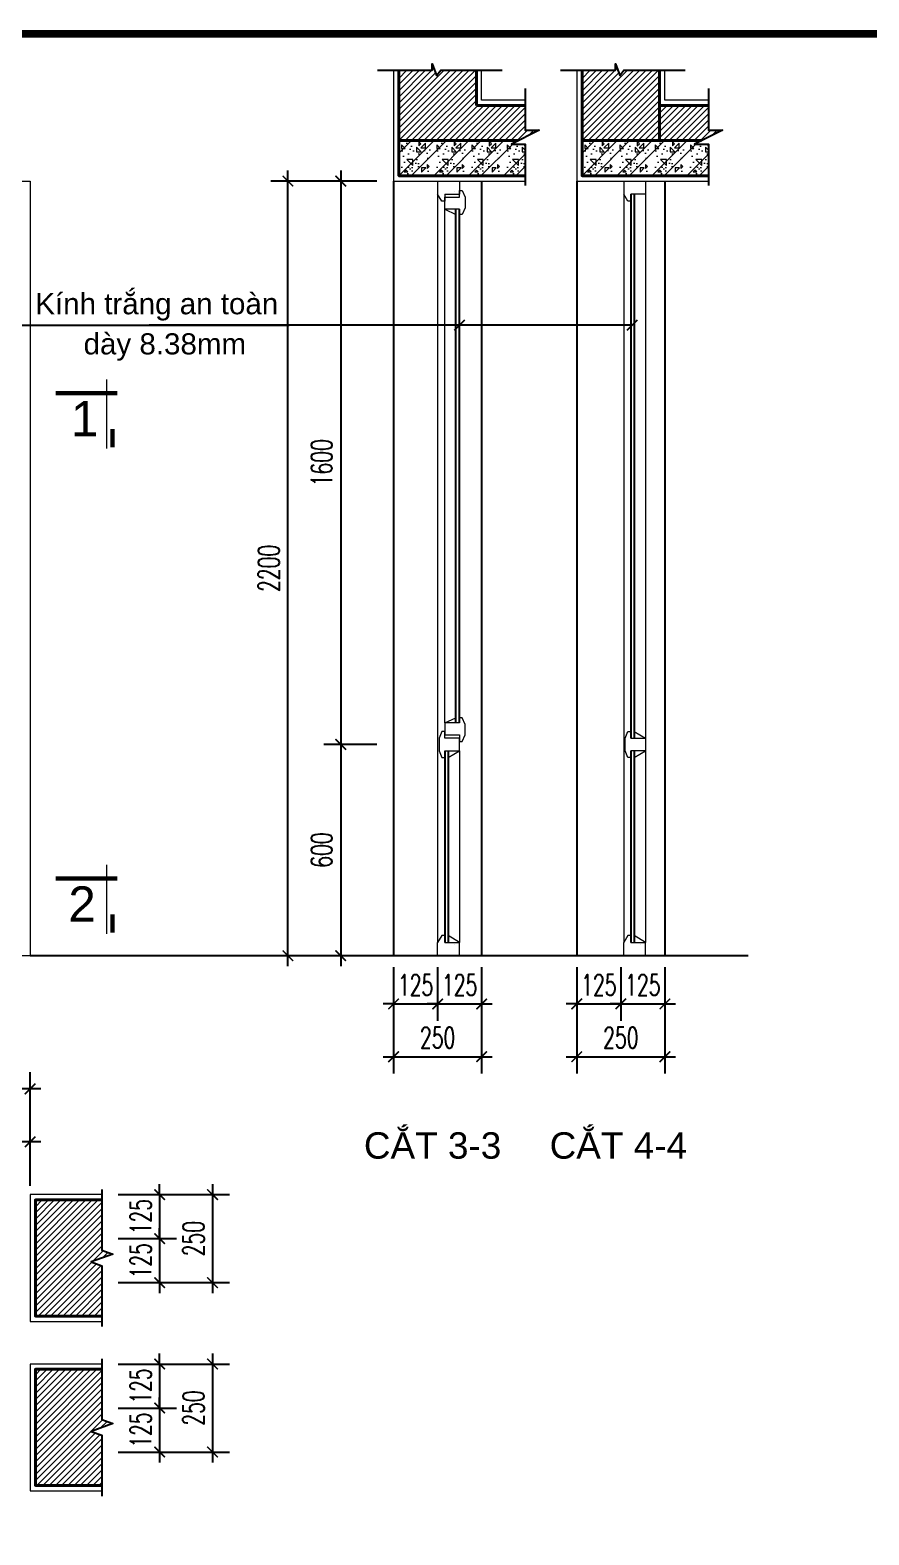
# Model space of a CAD drawing. Header units: millimetres. Extents: x -229618 to 2906, y -178063 to 96806.
# Drawn here: x -16714 to -14333, y -61393 to -57119 of the extents above; entities that cross this region are included whole.
import ezdxf
from ezdxf.enums import TextEntityAlignment as Align

# ---------------------------------------------------------------- set-up
doc = ezdxf.new("R2010")
doc.units = ezdxf.units.MM
doc.header["$LTSCALE"] = 200
doc.header["$MEASUREMENT"] = 0
doc.header["$PDMODE"] = 3
doc.header["$PDSIZE"] = 50
doc.layers.get('0').update_dxf_attribs({"color": 95, "linetype": 'CONTINUOUS'})
doc.layers.get('DEFPOINTS').update_dxf_attribs({"linetype": 'CONTINUOUS'})
for name, color, linetype, lineweight in [('cat', 1, 'CONTINUOUS', 40), ('hatch', 250, 'CONTINUOUS', 5), ('nho', 252, 'CONTINUOUS', 15), ('thay', 7, 'CONTINUOUS', 18)]:
    doc.layers.add(name, color=color, linetype=linetype, lineweight=lineweight)
for name, color, linetype in [('CUA', 145, 'CONTINUOUS'), ('DIM', 251, 'CONTINUOUS'), ('KHUNGTEN', 7, 'CONTINUOUS'), ('TEXT', 33, 'CONTINUOUS')]:
    doc.layers.add(name, color=color, linetype=linetype)
doc.styles.add('Aria H iso', font='Vharial_0.ttf')
doc.styles.add('Arial iso', font='vnarial_0.ttf')
doc.styles.add('Scale', font='vnsimli.shx', dxfattribs={"width": 0.65, "bigfont": 'bigfont.shx'})
doc.dimstyles.new('Scale', dxfattribs={"dimscale": 75, "dimtxt": 2, "dimasz": 1, "dimexe": 1.6, "dimexo": 0, "dimgap": 0.8, "dimtad": 1, "dimdec": 0, "dimzin": 0, "dimdsep": 46, "dimtxsty": 'Scale', "dimblk": 'ARCHTICK', "dimcen": 0.1, "dimdle": 1, "dimclrd": 256, "dimclre": 256, "dimclrt": 3, "dimadec": 0, "dimazin": 0, "dimtfac": 1, "dimtdec": 0, "dimtix": 1, "dimtmove": 2, "dimatfit": 3, "dimldrblk": 'ARCHTICK', "dimfxl": 0, "dimtolj": 1, "dimtzin": 0, "dimarcsym": 0})
pattern_1 = [(45, (-202817.196, -98546.617), (-8.8388348, 8.8388348), [])]

# ---------------------------------------------------------------- blocks, each defined once
blk = doc.blocks.new('KhungA3')
at = {"layer": 'KHUNGTEN', "color": 4, "const_width": 0.724}
blk.add_lwpolyline([(7.54, 8.99), (411.13, 8.99), (411.13, 295.64), (7.54, 295.64)], close=True, dxfattribs=at)
blk = doc.blocks.new('do bien2')
at = {"ltscale": 0.5}
for p, q in [((0, 0), (0, -37)), ((62, 0), (62, -37)), ((62, 0), (62, -37)), ((0, 0), (62, 0)), ((12, -57), (0, -37)), ((12, -57), (0, -37)), ((20, -37), (20, -57)), ((20, -37), (20, -57)), ((20, -37), (62, -37)), ((47.1, -31), (47.1, -31)), ((47.1, -31), (47.1, -31)), ((20, -57), (12, -57)), ((20, -57), (12, -57))]:
    blk.add_line(p, q, dxfattribs=at)
blk = doc.blocks.new('dogiua3')
blk.add_line((26, 37), (58, 18))
blk.add_lwpolyline([(58, -18), (16, -18), (16, -37), (8, -37), (0, -18), (0, 18), (8, 37), (16, 37), (16, 18), (58, 18), (58, -18)])
blk = doc.blocks.new('do bien')
at = {"ltscale": 0.5}
for p in [(0, 0), (12, -57), (12, -57)]:
    blk.add_line(p, (0, -37), dxfattribs=at)
for p, q in [((0, 0), (62, 0)), ((62, 0), (62, -37)), ((62, 0), (62, -37)), ((20, -37), (20, -57)), ((20, -37), (20, -57)), ((20, -37), (62, -37)), ((62, -37), (30, -57)), ((47.1, -31), (47.1, -31)), ((47.1, -31), (47.1, -31)), ((20, -57), (12, -57)), ((20, -57), (12, -57))]:
    blk.add_line(p, q)
blk = doc.blocks.new('cactn')
at = {"layer": 'thay', "ltscale": 600}
blk.add_line((-9225, 9972), (-9225, -2458), dxfattribs=at)
at = {"layer": 'thay', "ltscale": 600, "const_width": 762}
for points in [[(-10263, 9771), (-10263, 6486)], [(0, 0), (-11114, 0)]]:
    blk.add_lwpolyline(points, dxfattribs=at)
at = {"layer": 'TEXT', "style": 'Aria H iso'}
blk.add_attdef('A', text='', height=6350, dxfattribs=at).set_placement((-4573, 4581), align=Align.MIDDLE_CENTER)
blk = doc.blocks.new('do giua2')
for p, q in [((26, 37), (58, 18)), ((26, -37), (58, -18))]:
    blk.add_line(p, q)
blk.add_lwpolyline([(58, -18), (16, -18), (16, -37), (8, -37), (0, -18), (0, 18), (8, 37), (16, 37), (16, 18), (58, 18), (58, -18)])
blk = doc.blocks.new('_ArchTick')
at = {"color": 0, "linetype": 'ByBlock', "const_width": 0.15}
blk.add_lwpolyline([(-0.5, -0.5), (0.5, 0.5)], dxfattribs=at)
blk = doc.blocks.new('*D637')
at = {"layer": 'DEFPOINTS', "color": 0, "linetype": 'Continuous'}
for p in [(-19163.8, -60126.7), (-19163.8, -60401.7), (-16713.8, -60401.7)]:
    blk.add_point(p, dxfattribs=at)
at = {"layer": 'DIM', "linetype": 'Continuous', "lineweight": -2}
for p, q in [((-19163.8, -60401.7), (-19163.8, -60078.7)), ((-16713.8, -60401.7), (-16713.8, -60078.7)), ((-16683.8, -60126.7), (-19193.8, -60126.7))]:
    blk.add_line(p, q, dxfattribs=at)
at = {"layer": 'DIM', "linetype": 'Continuous', "lineweight": -2, "xscale": 30, "yscale": 30, "zscale": 30, "rotation": 180}
blk.add_blockref('_ArchTick', (-19163.8, -60126.7), dxfattribs=at)
at = {"layer": 'DIM', "linetype": 'Continuous', "lineweight": -2, "xscale": 30, "yscale": 30, "zscale": 30}
blk.add_blockref('_ArchTick', (-16713.8, -60126.7), dxfattribs=at)
at = {"layer": 'DIM', "color": 3, "linetype": 'Continuous', "insert": (-17938.8, -60072.7), "char_height": 60, "attachment_point": 5, "style": 'Scale'}
blk.add_mtext('\\A1;2450', dxfattribs=at)
blk = doc.blocks.new('*D638')
at = {"layer": 'DEFPOINTS', "color": 0, "linetype": 'Continuous'}
for p in [(-17413.8, -60276.7), (-17413.8, -60401.7), (-16713.8, -60401.7)]:
    blk.add_point(p, dxfattribs=at)
at = {"layer": 'DIM', "linetype": 'Continuous', "lineweight": -2}
for p, q in [((-17413.8, -60401.7), (-17413.8, -60228.7)), ((-16713.8, -60401.7), (-16713.8, -60228.7)), ((-16683.8, -60276.7), (-17443.8, -60276.7))]:
    blk.add_line(p, q, dxfattribs=at)
at = {"layer": 'DIM', "linetype": 'Continuous', "lineweight": -2, "xscale": 30, "yscale": 30, "zscale": 30, "rotation": 180}
blk.add_blockref('_ArchTick', (-17413.8, -60276.7), dxfattribs=at)
at = {"layer": 'DIM', "linetype": 'Continuous', "lineweight": -2, "xscale": 30, "yscale": 30, "zscale": 30}
blk.add_blockref('_ArchTick', (-16713.8, -60276.7), dxfattribs=at)
at = {"layer": 'DIM', "color": 3, "linetype": 'Continuous', "insert": (-17063.8, -60222.7), "char_height": 60, "attachment_point": 5, "style": 'Scale'}
blk.add_mtext('\\A1;700', dxfattribs=at)
blk = doc.blocks.new('*D640')
at = {"layer": 'DEFPOINTS', "color": 0, "linetype": 'Continuous'}
for p in [(-15729.8, -57548.1), (-15832.1, -59148.1), (-15729.8, -59148.1)]:
    blk.add_point(p, dxfattribs=at)
at = {"layer": 'DIM', "linetype": 'Continuous', "lineweight": -2}
for p, q in [((-15832.1, -57518.1), (-15832.1, -59178.1)), ((-15729.8, -57548.1), (-15880.1, -57548.1)), ((-15729.8, -59148.1), (-15880.1, -59148.1))]:
    blk.add_line(p, q, dxfattribs=at)
at = {"layer": 'DIM', "linetype": 'Continuous', "lineweight": -2, "xscale": 30, "yscale": 30, "zscale": 30}
for p, rotation in [((-15832.1, -57548.1), 90), ((-15832.1, -59148.1), 270)]:
    blk.add_blockref('_ArchTick', p, dxfattribs=dict(at, rotation=rotation))
at = {"layer": 'DIM', "color": 3, "linetype": 'Continuous', "insert": (-15886.1, -58348.1), "char_height": 60, "attachment_point": 5, "rotation": 90, "style": 'Scale'}
blk.add_mtext('\\A1;1600', dxfattribs=at)
blk = doc.blocks.new('*D641')
at = {"layer": 'DEFPOINTS', "color": 0, "linetype": 'Continuous'}
for p in [(-15729.8, -59148.1), (-15832.1, -59748.1), (-15729.8, -59748.1)]:
    blk.add_point(p, dxfattribs=at)
at = {"layer": 'DIM', "linetype": 'Continuous', "lineweight": -2}
for p, q in [((-15729.8, -59148.1), (-15880.1, -59148.1)), ((-15832.1, -59118.1), (-15832.1, -59778.1)), ((-15729.8, -59748.1), (-15880.1, -59748.1))]:
    blk.add_line(p, q, dxfattribs=at)
at = {"layer": 'DIM', "linetype": 'Continuous', "lineweight": -2, "xscale": 30, "yscale": 30, "zscale": 30}
for p, rotation in [((-15832.1, -59148.1), 90), ((-15832.1, -59748.1), 270)]:
    blk.add_blockref('_ArchTick', p, dxfattribs=dict(at, rotation=rotation))
at = {"layer": 'DIM', "color": 3, "linetype": 'Continuous', "insert": (-15886.1, -59448.1), "char_height": 60, "attachment_point": 5, "rotation": 90, "style": 'Scale'}
blk.add_mtext('\\A1;600', dxfattribs=at)
blk = doc.blocks.new('*D642')
at = {"layer": 'DEFPOINTS', "color": 0, "linetype": 'Continuous'}
for p in [(-15982.1, -57548.1), (-15729.8, -57548.1), (-15729.8, -59748.1)]:
    blk.add_point(p, dxfattribs=at)
at = {"layer": 'DIM', "linetype": 'Continuous', "lineweight": -2}
for p, q in [((-15982.1, -59778.1), (-15982.1, -57518.1)), ((-15729.8, -57548.1), (-16030.1, -57548.1)), ((-15729.8, -59748.1), (-16030.1, -59748.1))]:
    blk.add_line(p, q, dxfattribs=at)
at = {"layer": 'DIM', "linetype": 'Continuous', "lineweight": -2, "xscale": 30, "yscale": 30, "zscale": 30}
for p, rotation in [((-15982.1, -57548.1), 90), ((-15982.1, -59748.1), 270)]:
    blk.add_blockref('_ArchTick', p, dxfattribs=dict(at, rotation=rotation))
at = {"layer": 'DIM', "color": 3, "linetype": 'Continuous', "insert": (-16036.1, -58648.1), "char_height": 60, "attachment_point": 5, "rotation": 90, "style": 'Scale'}
blk.add_mtext('\\A1;2200', dxfattribs=at)
blk = doc.blocks.new('*D643')
at = {"layer": 'DEFPOINTS', "color": 0, "linetype": 'Continuous'}
for p in [(-16464.2, -60426.7), (-16464.2, -60551.7), (-16346.1, -60551.7)]:
    blk.add_point(p, dxfattribs=at)
at = {"layer": 'DIM', "linetype": 'Continuous', "lineweight": -2}
for p, q in [((-16464.2, -60426.7), (-16298.1, -60426.7)), ((-16346.1, -60426.7), (-16346.1, -60396.7)), ((-16346.1, -60426.7), (-16346.1, -60551.7)), ((-16464.2, -60551.7), (-16298.1, -60551.7)), ((-16346.1, -60551.7), (-16346.1, -60581.7))]:
    blk.add_line(p, q, dxfattribs=at)
at = {"layer": 'DIM', "linetype": 'Continuous', "lineweight": -2, "xscale": 30, "yscale": 30, "zscale": 30}
for p, rotation in [((-16346.1, -60426.7), 270), ((-16346.1, -60551.7), 90)]:
    blk.add_blockref('_ArchTick', p, dxfattribs=dict(at, rotation=rotation))
at = {"layer": 'DIM', "color": 3, "linetype": 'Continuous', "insert": (-16400.1, -60489.2), "char_height": 60, "attachment_point": 5, "rotation": 90, "style": 'Scale'}
blk.add_mtext('\\A1;125', dxfattribs=at)
blk = doc.blocks.new('*D644')
at = {"layer": 'DEFPOINTS', "color": 0, "linetype": 'Continuous'}
for p in [(-16464.2, -60551.7), (-16464.2, -60676.7), (-16346.1, -60676.7)]:
    blk.add_point(p, dxfattribs=at)
at = {"layer": 'DIM', "linetype": 'Continuous', "lineweight": -2}
for p, q in [((-16464.2, -60551.7), (-16298.1, -60551.7)), ((-16346.1, -60551.7), (-16346.1, -60521.7)), ((-16346.1, -60551.7), (-16346.1, -60676.7)), ((-16464.2, -60676.7), (-16298.1, -60676.7)), ((-16346.1, -60676.7), (-16346.1, -60706.7))]:
    blk.add_line(p, q, dxfattribs=at)
at = {"layer": 'DIM', "linetype": 'Continuous', "lineweight": -2, "xscale": 30, "yscale": 30, "zscale": 30}
for p, rotation in [((-16346.1, -60551.7), 270), ((-16346.1, -60676.7), 90)]:
    blk.add_blockref('_ArchTick', p, dxfattribs=dict(at, rotation=rotation))
at = {"layer": 'DIM', "color": 3, "linetype": 'Continuous', "insert": (-16400.1, -60614.2), "char_height": 60, "attachment_point": 5, "rotation": 90, "style": 'Scale'}
blk.add_mtext('\\A1;125', dxfattribs=at)
blk = doc.blocks.new('*D645')
at = {"layer": 'DEFPOINTS', "color": 0, "linetype": 'Continuous'}
for p in [(-16464.2, -60426.7), (-16464.2, -60676.7), (-16196.1, -60676.7)]:
    blk.add_point(p, dxfattribs=at)
at = {"layer": 'DIM', "linetype": 'Continuous', "lineweight": -2}
for p, q in [((-16464.2, -60426.7), (-16148.1, -60426.7)), ((-16196.1, -60396.7), (-16196.1, -60706.7)), ((-16464.2, -60676.7), (-16148.1, -60676.7))]:
    blk.add_line(p, q, dxfattribs=at)
at = {"layer": 'DIM', "linetype": 'Continuous', "lineweight": -2, "xscale": 30, "yscale": 30, "zscale": 30}
for p, rotation in [((-16196.1, -60426.7), 90), ((-16196.1, -60676.7), 270)]:
    blk.add_blockref('_ArchTick', p, dxfattribs=dict(at, rotation=rotation))
at = {"layer": 'DIM', "color": 3, "linetype": 'Continuous', "insert": (-16250.1, -60551.7), "char_height": 60, "attachment_point": 5, "rotation": 90, "style": 'Scale'}
blk.add_mtext('\\A1;250', dxfattribs=at)
blk = doc.blocks.new('*D646')
at = {"layer": 'DEFPOINTS', "color": 0, "linetype": 'Continuous'}
for p in [(-16464.2, -60907.8), (-16464.2, -61032.8), (-16346.1, -61032.8)]:
    blk.add_point(p, dxfattribs=at)
at = {"layer": 'DIM', "linetype": 'Continuous', "lineweight": -2}
for p, q in [((-16346.1, -60907.8), (-16346.1, -60877.8)), ((-16464.2, -60907.8), (-16298.1, -60907.8)), ((-16346.1, -60907.8), (-16346.1, -61032.8)), ((-16464.2, -61032.8), (-16298.1, -61032.8)), ((-16346.1, -61032.8), (-16346.1, -61062.8))]:
    blk.add_line(p, q, dxfattribs=at)
at = {"layer": 'DIM', "linetype": 'Continuous', "lineweight": -2, "xscale": 30, "yscale": 30, "zscale": 30}
for p, rotation in [((-16346.1, -60907.8), 270), ((-16346.1, -61032.8), 90)]:
    blk.add_blockref('_ArchTick', p, dxfattribs=dict(at, rotation=rotation))
at = {"layer": 'DIM', "color": 3, "linetype": 'Continuous', "insert": (-16400.1, -60970.3), "char_height": 60, "attachment_point": 5, "rotation": 90, "style": 'Scale'}
blk.add_mtext('\\A1;125', dxfattribs=at)
blk = doc.blocks.new('*D647')
at = {"layer": 'DEFPOINTS', "color": 0, "linetype": 'Continuous'}
for p in [(-16464.2, -61032.8), (-16464.2, -61157.8), (-16346.1, -61157.8)]:
    blk.add_point(p, dxfattribs=at)
at = {"layer": 'DIM', "linetype": 'Continuous', "lineweight": -2}
for p, q in [((-16346.1, -61032.8), (-16346.1, -61002.8)), ((-16464.2, -61032.8), (-16298.1, -61032.8)), ((-16346.1, -61032.8), (-16346.1, -61157.8)), ((-16464.2, -61157.8), (-16298.1, -61157.8)), ((-16346.1, -61157.8), (-16346.1, -61187.8))]:
    blk.add_line(p, q, dxfattribs=at)
at = {"layer": 'DIM', "linetype": 'Continuous', "lineweight": -2, "xscale": 30, "yscale": 30, "zscale": 30}
for p, rotation in [((-16346.1, -61032.8), 270), ((-16346.1, -61157.8), 90)]:
    blk.add_blockref('_ArchTick', p, dxfattribs=dict(at, rotation=rotation))
at = {"layer": 'DIM', "color": 3, "linetype": 'Continuous', "insert": (-16400.1, -61095.3), "char_height": 60, "attachment_point": 5, "rotation": 90, "style": 'Scale'}
blk.add_mtext('\\A1;125', dxfattribs=at)
blk = doc.blocks.new('*D648')
at = {"layer": 'DEFPOINTS', "color": 0, "linetype": 'Continuous'}
for p in [(-16464.2, -60907.8), (-16464.2, -61157.8), (-16196.1, -61157.8)]:
    blk.add_point(p, dxfattribs=at)
at = {"layer": 'DIM', "linetype": 'Continuous', "lineweight": -2}
for p, q in [((-16196.1, -60877.8), (-16196.1, -61187.8)), ((-16464.2, -60907.8), (-16148.1, -60907.8)), ((-16464.2, -61157.8), (-16148.1, -61157.8))]:
    blk.add_line(p, q, dxfattribs=at)
at = {"layer": 'DIM', "linetype": 'Continuous', "lineweight": -2, "xscale": 30, "yscale": 30, "zscale": 30}
for p, rotation in [((-16196.1, -60907.8), 90), ((-16196.1, -61157.8), 270)]:
    blk.add_blockref('_ArchTick', p, dxfattribs=dict(at, rotation=rotation))
at = {"layer": 'DIM', "color": 3, "linetype": 'Continuous', "insert": (-16250.1, -61032.8), "char_height": 60, "attachment_point": 5, "rotation": 90, "style": 'Scale'}
blk.add_mtext('\\A1;250', dxfattribs=at)
blk = doc.blocks.new('*D649')
at = {"layer": 'DEFPOINTS', "color": 0, "linetype": 'Continuous'}
for p in [(-15682.1, -59780.4), (-15557.1, -59780.4), (-15557.1, -59885.1)]:
    blk.add_point(p, dxfattribs=at)
at = {"layer": 'DIM', "linetype": 'Continuous', "lineweight": -2}
for p, q in [((-15682.1, -59780.4), (-15682.1, -59933.1)), ((-15557.1, -59780.4), (-15557.1, -59933.1)), ((-15682.1, -59885.1), (-15712.1, -59885.1)), ((-15682.1, -59885.1), (-15557.1, -59885.1)), ((-15557.1, -59885.1), (-15527.1, -59885.1))]:
    blk.add_line(p, q, dxfattribs=at)
at = {"layer": 'DIM', "linetype": 'Continuous', "lineweight": -2, "xscale": 30, "yscale": 30, "zscale": 30}
blk.add_blockref('_ArchTick', (-15682.1, -59885.1), dxfattribs=at)
at = {"layer": 'DIM', "linetype": 'Continuous', "lineweight": -2, "xscale": 30, "yscale": 30, "zscale": 30, "rotation": 180}
blk.add_blockref('_ArchTick', (-15557.1, -59885.1), dxfattribs=at)
at = {"layer": 'DIM', "color": 3, "linetype": 'Continuous', "insert": (-15619.6, -59831.1), "char_height": 60, "attachment_point": 5, "style": 'Scale'}
blk.add_mtext('\\A1;125', dxfattribs=at)
blk = doc.blocks.new('*D650')
at = {"layer": 'DEFPOINTS', "color": 0, "linetype": 'Continuous'}
for p in [(-15557.1, -59780.4), (-15432.1, -59780.4), (-15432.1, -59885.1)]:
    blk.add_point(p, dxfattribs=at)
at = {"layer": 'DIM', "linetype": 'Continuous', "lineweight": -2}
for p, q in [((-15557.1, -59780.4), (-15557.1, -59933.1)), ((-15432.1, -59780.4), (-15432.1, -59933.1)), ((-15557.1, -59885.1), (-15587.1, -59885.1)), ((-15557.1, -59885.1), (-15432.1, -59885.1)), ((-15432.1, -59885.1), (-15402.1, -59885.1))]:
    blk.add_line(p, q, dxfattribs=at)
at = {"layer": 'DIM', "linetype": 'Continuous', "lineweight": -2, "xscale": 30, "yscale": 30, "zscale": 30}
blk.add_blockref('_ArchTick', (-15557.1, -59885.1), dxfattribs=at)
at = {"layer": 'DIM', "linetype": 'Continuous', "lineweight": -2, "xscale": 30, "yscale": 30, "zscale": 30, "rotation": 180}
blk.add_blockref('_ArchTick', (-15432.1, -59885.1), dxfattribs=at)
at = {"layer": 'DIM', "color": 3, "linetype": 'Continuous', "insert": (-15494.6, -59831.1), "char_height": 60, "attachment_point": 5, "style": 'Scale'}
blk.add_mtext('\\A1;125', dxfattribs=at)
blk = doc.blocks.new('*D651')
at = {"layer": 'DEFPOINTS', "color": 0, "linetype": 'Continuous'}
for p in [(-15682.1, -59780.4), (-15432.1, -59780.4), (-15432.1, -60035.1)]:
    blk.add_point(p, dxfattribs=at)
at = {"layer": 'DIM', "linetype": 'Continuous', "lineweight": -2}
for p, q in [((-15682.1, -59780.4), (-15682.1, -60083.1)), ((-15432.1, -59780.4), (-15432.1, -60083.1)), ((-15712.1, -60035.1), (-15402.1, -60035.1))]:
    blk.add_line(p, q, dxfattribs=at)
at = {"layer": 'DIM', "linetype": 'Continuous', "lineweight": -2, "xscale": 30, "yscale": 30, "zscale": 30, "rotation": 180}
blk.add_blockref('_ArchTick', (-15682.1, -60035.1), dxfattribs=at)
at = {"layer": 'DIM', "linetype": 'Continuous', "lineweight": -2, "xscale": 30, "yscale": 30, "zscale": 30}
blk.add_blockref('_ArchTick', (-15432.1, -60035.1), dxfattribs=at)
at = {"layer": 'DIM', "color": 3, "linetype": 'Continuous', "insert": (-15557.1, -59981.1), "char_height": 60, "attachment_point": 5, "style": 'Scale'}
blk.add_mtext('\\A1;250', dxfattribs=at)
blk = doc.blocks.new('*D652')
at = {"layer": 'DEFPOINTS', "color": 0, "linetype": 'Continuous'}
for p in [(-15162.1, -59780.4), (-15037.1, -59780.4), (-15037.1, -59885.1)]:
    blk.add_point(p, dxfattribs=at)
at = {"layer": 'DIM', "linetype": 'Continuous', "lineweight": -2}
for p, q in [((-15162.1, -59780.4), (-15162.1, -59933.1)), ((-15037.1, -59780.4), (-15037.1, -59933.1)), ((-15162.1, -59885.1), (-15192.1, -59885.1)), ((-15162.1, -59885.1), (-15037.1, -59885.1)), ((-15037.1, -59885.1), (-15007.1, -59885.1))]:
    blk.add_line(p, q, dxfattribs=at)
at = {"layer": 'DIM', "linetype": 'Continuous', "lineweight": -2, "xscale": 30, "yscale": 30, "zscale": 30}
blk.add_blockref('_ArchTick', (-15162.1, -59885.1), dxfattribs=at)
at = {"layer": 'DIM', "linetype": 'Continuous', "lineweight": -2, "xscale": 30, "yscale": 30, "zscale": 30, "rotation": 180}
blk.add_blockref('_ArchTick', (-15037.1, -59885.1), dxfattribs=at)
at = {"layer": 'DIM', "color": 3, "linetype": 'Continuous', "insert": (-15099.6, -59831.1), "char_height": 60, "attachment_point": 5, "style": 'Scale'}
blk.add_mtext('\\A1;125', dxfattribs=at)
blk = doc.blocks.new('*D653')
at = {"layer": 'DEFPOINTS', "color": 0, "linetype": 'Continuous'}
for p in [(-15037.1, -59780.4), (-14912.1, -59780.4), (-14912.1, -59885.1)]:
    blk.add_point(p, dxfattribs=at)
at = {"layer": 'DIM', "linetype": 'Continuous', "lineweight": -2}
for p, q in [((-15037.1, -59780.4), (-15037.1, -59933.1)), ((-14912.1, -59780.4), (-14912.1, -59933.1)), ((-15037.1, -59885.1), (-15067.1, -59885.1)), ((-15037.1, -59885.1), (-14912.1, -59885.1)), ((-14912.1, -59885.1), (-14882.1, -59885.1))]:
    blk.add_line(p, q, dxfattribs=at)
at = {"layer": 'DIM', "linetype": 'Continuous', "lineweight": -2, "xscale": 30, "yscale": 30, "zscale": 30}
blk.add_blockref('_ArchTick', (-15037.1, -59885.1), dxfattribs=at)
at = {"layer": 'DIM', "linetype": 'Continuous', "lineweight": -2, "xscale": 30, "yscale": 30, "zscale": 30, "rotation": 180}
blk.add_blockref('_ArchTick', (-14912.1, -59885.1), dxfattribs=at)
at = {"layer": 'DIM', "color": 3, "linetype": 'Continuous', "insert": (-14974.6, -59831.1), "char_height": 60, "attachment_point": 5, "style": 'Scale'}
blk.add_mtext('\\A1;125', dxfattribs=at)
blk = doc.blocks.new('*D654')
at = {"layer": 'DEFPOINTS', "color": 0, "linetype": 'Continuous'}
for p in [(-15162.1, -59780.4), (-14912.1, -59780.4), (-14912.1, -60035.1)]:
    blk.add_point(p, dxfattribs=at)
at = {"layer": 'DIM', "linetype": 'Continuous', "lineweight": -2}
for p, q in [((-15162.1, -59780.4), (-15162.1, -60083.1)), ((-14912.1, -59780.4), (-14912.1, -60083.1)), ((-15192.1, -60035.1), (-14882.1, -60035.1))]:
    blk.add_line(p, q, dxfattribs=at)
at = {"layer": 'DIM', "linetype": 'Continuous', "lineweight": -2, "xscale": 30, "yscale": 30, "zscale": 30, "rotation": 180}
blk.add_blockref('_ArchTick', (-15162.1, -60035.1), dxfattribs=at)
at = {"layer": 'DIM', "linetype": 'Continuous', "lineweight": -2, "xscale": 30, "yscale": 30, "zscale": 30}
blk.add_blockref('_ArchTick', (-14912.1, -60035.1), dxfattribs=at)
at = {"layer": 'DIM', "color": 3, "linetype": 'Continuous', "insert": (-15037.1, -59981.1), "char_height": 60, "attachment_point": 5, "style": 'Scale'}
blk.add_mtext('\\A1;250', dxfattribs=at)

msp = doc.modelspace()

# ---------------------------------------------------------------- hatches: boundary and pattern name
at = {"layer": 'hatch', "ltscale": 0.5}
h = msp.add_hatch(dxfattribs=at)
h.set_pattern_fill('ANSI31', color=256, scale=100, style=0)
h.set_pattern_definition([(45, (-15667.076, -57433.091), (-8.83883, 8.83883), [])])
h.paths.add_polyline_path([(-15328.2, -57433.1), (-15268.9, -57403.5), (-15308.3, -57403.5), (-15308.3, -57333.1), (-15447.1, -57333.1), (-15447.1, -57433.1)])
h.paths.add_polyline_path([(-15572.6, -57215.5), (-15572.6, -57233.4), (-15667.1, -57233.4), (-15667.1, -57433.1), (-15447.1, -57433.1), (-15447.1, -57233.4), (-15548.4, -57233.4), (-15560.2, -57247.8)])
h = msp.add_hatch(dxfattribs=at)
h.set_pattern_fill('ANSI31', color=256, scale=100, style=0)
h.set_pattern_definition([(45, (-15147.088, -57433.091), (-8.83883, 8.83883), [])])
h.paths.add_polyline_path([(-14788.3, -57403.5), (-14788.3, -57333.1), (-14927.1, -57333.1), (-14927.1, -57433.1), (-14808.2, -57433.1), (-14748.9, -57403.5)])
h.paths.add_polyline_path([(-15040.2, -57247.8), (-15052.6, -57215.5), (-15052.6, -57233.4), (-15147.1, -57233.4), (-15147.1, -57433.1), (-14927.1, -57433.1), (-14927.1, -57233.4), (-15028.4, -57233.4)])
h = msp.add_hatch(dxfattribs=at)
h.set_pattern_fill('BT', color=256, scale=100, style=0)
h.set_pattern_definition([(0, (-15583.78, -57520.26), (0, 100), [0, -100]), (0, (-15654.43, -57477.03), (0, 100), [0, -100]), (0, (-15651.3, -57494.63), (0, 100), [0, -100]), (0, (-15616.07, -57486.42), (0, 100), [0, -100]), (0, (-15635.05, -57457.66), (0, 100), [0, -100]), (0, (-15640.14, -57470.38), (0, 100), [0, -100]), (0, (-15631.14, -57449.05), (0, 100), [0, -100]), (0, (-15645.03, -57440.64), (0, 100), [0, -100]), (0, (-15625.86, -57462.55), (0, 100), [0, -100]), (0, (-15657.95, -57462.16), (0, 100), [0, -100]), (0, (-15593.96, -57461.77), (0, 100), [0, -100]), (0, (-15579.48, -57459.03), (0, 100), [0, -100]), (0, (-15586.91, -57469.2), (0, 100), [0, -100]), (0, (-15584.76, -57482.9), (0, 100), [0, -100]), (0, (-15610.79, -57470.96), (0, 100), [0, -100]), (0, (-15611.57, -57498.55), (0, 100), [0, -100]), (0, (-15611.57, -57507.15), (0, 100), [0, -100]), (0, (-15658.93, -57509.11), (0, 100), [0, -100]), (0, (-15619.4, -57497.37), (0, 100), [0, -100]), (0, (-15619.01, -57530.63), (0, 100), [0, -100]), (0, (-15629.77, -57509.31), (0, 100), [0, -100]), (0, (-15628.99, -57519.09), (0, 100), [0, -100]), (0, (-15641.9, -57526.33), (0, 100), [0, -100]), (0, (-15635.25, -57513.02), (0, 100), [0, -100]), (0, (-15639.95, -57508.91), (0, 100), [0, -100]), (45, (-15587.084, -57511.986), (0, 100), [8, -133.421]), (135, (-15581.43, -57506.33), (-100, 0), [8, -133.421]), (270, (-15587.08, -57500.67), (100, -2e-14), [11.314, -88.686]), (180, (-15590.56, -57510.71), (-1e-14, -100), [12, -88]), (270, (-15602.56, -57510.71), (100, -2e-14), [12, -88]), (45, (-15602.556, -57522.71), (0, 100), [16.97, -124.45]), (90, (-15627.56, -57503.8), (-100, 6e-15), [16.8, -83.2]), (180, (-15627.56, -57487), (-1e-14, -100), [16.8, -83.2]), (315, (-15644.36, -57487), (100, -2e-14), [23.759, -117.663]), (135, (-15641.79, -57521.78), (-100, 0), [7, -134.421]), (225, (-15646.74, -57516.83), (-1e-14, -100), [7, -134.421]), (0, (-15651.69, -57521.78), (0, 100), [9.9, -90.1]), (0, (-15605.24, -57454.17), (0, 100), [13.75, -86.25]), (90, (-15591.49, -57454.17), (-100, 6e-15), [13.75, -86.25]), (225, (-15591.49, -57440.424), (-1e-14, -100), [19.445, -121.976]), (270, (-15616.81, -57452.18), (100, -2e-14), [12.5, -87.5]), (0, (-15616.81, -57464.68), (0, 100), [12.5, -87.5]), (135, (-15604.305, -57464.68), (-100, 0), [17.678, -123.744]), (45, (-15610.445, -57448.33), (0, 100), [8.5, -132.921]), (135, (-15604.435, -57442.32), (-100, 0), [8.5, -132.921]), (270, (-15610.45, -57436.31), (100, -2e-14), [12.02, -87.98]), (135, (-15649.71, -57455.53), (-100, 0), [14.142, -127.28]), (0, (-15659.71, -57455.53), (0, 100), [10, -90]), (270, (-15659.71, -57445.53), (100, -2e-14), [10, -90]), (45, (-15667.076, -57533.09), (-49.497, 49.497), []), (45, (-15632.076, -57533.09), (-49.497, 49.497), [])])
h.paths.add_polyline_path([(-15308.3, -57533.1), (-15308.3, -57442.8), (-15347.7, -57442.8), (-15328.2, -57433.1), (-15667.1, -57433.1), (-15667.1, -57533.1)])
h = msp.add_hatch(dxfattribs=at)
h.set_pattern_fill('BT', color=256, scale=100, style=0)
h.set_pattern_definition([(7e-15, (-15063.79, -57520.26), (0, 100), [0, -100]), (7e-15, (-15134.44, -57477.03), (0, 100), [0, -100]), (7e-15, (-15131.31, -57494.63), (0, 100), [0, -100]), (7e-15, (-15096.08, -57486.42), (0, 100), [0, -100]), (7e-15, (-15115.07, -57457.66), (0, 100), [0, -100]), (7e-15, (-15120.15, -57470.38), (0, 100), [0, -100]), (7e-15, (-15111.15, -57449.05), (0, 100), [0, -100]), (7e-15, (-15125.05, -57440.64), (0, 100), [0, -100]), (7e-15, (-15105.87, -57462.55), (0, 100), [0, -100]), (7e-15, (-15137.96, -57462.16), (0, 100), [0, -100]), (7e-15, (-15073.97, -57461.77), (0, 100), [0, -100]), (7e-15, (-15059.49, -57459.03), (0, 100), [0, -100]), (7e-15, (-15066.93, -57469.2), (0, 100), [0, -100]), (7e-15, (-15064.77, -57482.9), (0, 100), [0, -100]), (7e-15, (-15090.8, -57470.96), (0, 100), [0, -100]), (7e-15, (-15091.58, -57498.55), (0, 100), [0, -100]), (7e-15, (-15091.58, -57507.15), (0, 100), [0, -100]), (7e-15, (-15138.94, -57509.11), (0, 100), [0, -100]), (7e-15, (-15099.41, -57497.37), (0, 100), [0, -100]), (7e-15, (-15099.02, -57530.63), (0, 100), [0, -100]), (7e-15, (-15109.78, -57509.31), (0, 100), [0, -100]), (7e-15, (-15109, -57519.09), (0, 100), [0, -100]), (7e-15, (-15121.91, -57526.33), (0, 100), [0, -100]), (7e-15, (-15115.26, -57513.02), (0, 100), [0, -100]), (7e-15, (-15119.96, -57508.91), (0, 100), [0, -100]), (45, (-15067.1, -57511.986), (0, 100), [8, -133.421]), (135, (-15061.44, -57506.33), (-100, 0), [8, -133.421]), (270, (-15067.1, -57500.67), (100, -2e-14), [11.314, -88.686]), (180, (-15070.57, -57510.71), (-1e-14, -100), [12, -88]), (270, (-15082.57, -57510.71), (100, -2e-14), [12, -88]), (45, (-15082.57, -57522.71), (0, 100), [16.97, -124.45]), (90, (-15107.57, -57503.8), (-100, 6e-15), [16.8, -83.2]), (180, (-15107.57, -57487), (-1e-14, -100), [16.8, -83.2]), (315, (-15124.375, -57487), (100, -2e-14), [23.759, -117.663]), (135, (-15121.805, -57521.78), (-100, 0), [7, -134.421]), (225, (-15126.755, -57516.83), (-1e-14, -100), [7, -134.421]), (7e-15, (-15131.7, -57521.78), (0, 100), [9.9, -90.1]), (7e-15, (-15085.25, -57454.17), (0, 100), [13.75, -86.25]), (90, (-15071.5, -57454.17), (-100, 6e-15), [13.75, -86.25]), (225, (-15071.504, -57440.424), (-1e-14, -100), [19.445, -121.976]), (270, (-15096.82, -57452.18), (100, -2e-14), [12.5, -87.5]), (7e-15, (-15096.82, -57464.68), (0, 100), [12.5, -87.5]), (135, (-15084.32, -57464.68), (-100, 0), [17.678, -123.744]), (45, (-15090.46, -57448.33), (0, 100), [8.5, -132.921]), (135, (-15084.45, -57442.32), (-100, 0), [8.5, -132.921]), (270, (-15090.46, -57436.31), (100, -2e-14), [12.02, -87.98]), (135, (-15129.72, -57455.53), (-100, 0), [14.142, -127.28]), (7e-15, (-15139.72, -57455.53), (0, 100), [10, -90]), (270, (-15139.72, -57445.53), (100, -2e-14), [10, -90]), (45, (-15147.09, -57533.09), (-49.497, 49.497), []), (45, (-15112.09, -57533.09), (-49.497, 49.497), [])])
h.paths.add_polyline_path([(-14788.3, -57533.1), (-14788.3, -57442.8), (-14827.7, -57442.8), (-14808.2, -57433.1), (-15147.1, -57433.1), (-15147.1, -57533.1)])
at = {"layer": 'hatch', "linetype": 'Continuous'}
h = msp.add_hatch(dxfattribs=at)
h.set_pattern_fill('ANSI31', color=256, scale=100, style=0)
h.set_pattern_definition(pattern_1)
h.paths.add_polyline_path([(-16698.8, -60441.7), (-16510, -60441.7), (-16510, -60584.2), (-16479.1, -60595.5), (-16540.9, -60618), (-16510, -60629.2), (-16510, -60771.7), (-16698.8, -60771.7)])
h = msp.add_hatch(dxfattribs=at)
h.set_pattern_fill('ANSI31', color=256, scale=100, style=0)
h.set_pattern_definition(pattern_1)
h.paths.add_polyline_path([(-16698.8, -60922.8), (-16510, -60922.8), (-16510, -61065.3), (-16479.1, -61076.6), (-16540.9, -61099.1), (-16510, -61110.3), (-16510, -61252.8), (-16698.8, -61252.8)])

# ---------------------------------------------------------------- linework, layer by layer
at = {"layer": 'cat'}
for points in [[(-15328.2, -57433.1), (-15667.1, -57433.1), (-15667.1, -57233.4)], [(-15447.1, -57233.4), (-15447.1, -57333.1)], [(-14927.1, -57233.4), (-14927.1, -57433.1), (-15147.1, -57433.1), (-15147.1, -57233.4)], [(-15447.1, -57333.1), (-15308.3, -57333.1)], [(-14808.2, -57433.1), (-14927.1, -57433.1), (-14927.1, -57333.1), (-14788.3, -57333.1)], [(-15328.2, -57433.1), (-15667.1, -57433.1), (-15667.1, -57533.1), (-15308.3, -57533.1)], [(-14808.2, -57433.1), (-15147.1, -57433.1), (-15147.1, -57533.1), (-14788.3, -57533.1)]]:
    msp.add_lwpolyline(points, dxfattribs=at)
at = {"layer": 'cat', "linetype": 'Continuous'}
for points in [[(-16510, -60441.7), (-16698.8, -60441.7), (-16698.8, -60771.7), (-16510, -60771.7)], [(-16510, -60922.8), (-16698.8, -60922.8), (-16698.8, -61252.8), (-16510, -61252.8)]]:
    msp.add_lwpolyline(points, dxfattribs=at)
at = {"layer": 'CUA', "ltscale": 0.5}
for p, q in [((-15832.1, -57548.1), (-15832.1, -59748.1)), ((-15682.1, -57548.1), (-15682.1, -59748.1)), ((-15432.1, -57548.1), (-15432.1, -59748.1)), ((-15162.1, -57548.1), (-15162.1, -59748.1)), ((-14912.1, -57548.1), (-14912.1, -59748.1)), ((-15008.8, -57585.1), (-15008.8, -59130.1)), ((-14998.8, -57585.1), (-14998.8, -59130.1)), ((-15505.1, -59087.1), (-15505.1, -57628.1)), ((-15495.1, -59087.1), (-15495.1, -57628.1)), ((-15537.1, -59166.1), (-15537.1, -59711.1)), ((-15527.1, -59166.1), (-15527.1, -59711.1)), ((-15008.8, -59166.1), (-15008.8, -59711.1)), ((-14998.8, -59166.1), (-14998.8, -59711.1)), ((-14675.6, -59748.1), (-16713.8, -59748.1))]:
    msp.add_line(p, q, dxfattribs=at)
at = {"layer": 'CUA'}
for points in [[(-15727.9, -57233.4), (-15572.6, -57233.4), (-15572.6, -57215.5), (-15560.2, -57247.8), (-15548.4, -57233.4), (-15374.2, -57233.4)], [(-15207.9, -57233.4), (-15052.6, -57233.4), (-15052.6, -57215.5), (-15040.2, -57247.8), (-15028.4, -57233.4), (-14854.3, -57233.4)], [(-15308.3, -57285.3), (-15308.3, -57403.5), (-15268.9, -57403.5), (-15347.7, -57442.8), (-15308.3, -57442.8), (-15308.3, -57561)], [(-14788.3, -57285.3), (-14788.3, -57403.5), (-14748.9, -57403.5), (-14827.7, -57442.8), (-14788.3, -57442.8), (-14788.3, -57561)]]:
    msp.add_lwpolyline(points, dxfattribs=at)
at = {"layer": 'DIM', "linetype": 'Continuous'}
for points in [[(-16510, -60411.7), (-16510, -60584.2), (-16479.1, -60595.5), (-16540.9, -60618), (-16510, -60629.2), (-16510, -60801.7)], [(-16510, -60892.8), (-16510, -61065.3), (-16479.1, -61076.6), (-16540.9, -61099.1), (-16510, -61110.3), (-16510, -61282.8)]]:
    msp.add_lwpolyline(points, dxfattribs=at)
at = {"layer": 'hatch', "ltscale": 0.5}
for points in [[(-15682.1, -57233.4), (-15682.1, -57548.1), (-15308.3, -57548.1)], [(-15308.3, -57318.3), (-15432.1, -57318.1), (-15432.1, -57233.4)], [(-15162.1, -57233.4), (-15162.1, -57548.1), (-14788.3, -57548.1)], [(-14788.3, -57318.3), (-14912.1, -57318.1), (-14912.1, -57233.4)]]:
    msp.add_lwpolyline(points, dxfattribs=at)
at = {"layer": 'hatch', "linetype": 'Continuous'}
for points in [[(-16510, -60426.7), (-16713.8, -60426.7), (-16713.8, -60786.7), (-16510, -60786.7)], [(-16510, -60907.8), (-16713.8, -60907.8), (-16713.8, -61267.8), (-16510, -61267.8)]]:
    msp.add_lwpolyline(points, dxfattribs=at)
at = {"layer": 'nho', "linetype": 'Continuous'}
for p, q in [((-15557.1, -57585.1), (-15557.1, -59711.1)), ((-15028.8, -57585.1), (-15028.8, -59711.1)), ((-14966.8, -57585.1), (-14966.8, -59130.1)), ((-15537.1, -59087.1), (-15537.1, -57628.1)), ((-15495.1, -59166.1), (-15495.1, -59711.1)), ((-14966.8, -59166.1), (-14966.8, -59711.1))]:
    msp.add_line(p, q, dxfattribs=at)
at = {"layer": 'thay', "ltscale": 0.5}
for p, q in [((-15028.8, -57548.1), (-14970.8, -57548.1)), ((-15028.8, -57548.1), (-15028.8, -57585.1)), ((-15028.8, -57548.1), (-15028.8, -57585.1)), ((-15028.8, -57548.1), (-14966.8, -57548.1)), ((-14966.8, -57548.1), (-14966.8, -57585.1)), ((-15016.8, -57605.1), (-15028.8, -57585.1)), ((-15008.8, -57605.1), (-15016.8, -57605.1)), ((-15008.8, -57585.1), (-15008.8, -57605.1)), ((-14966.8, -57585.1), (-15008.8, -57585.1)), ((-15537.1, -57628.1), (-15505.1, -57643.1)), ((-15537.1, -59087.1), (-15505.1, -59072.1)), ((-15557.1, -59748.1), (-15557.1, -59711.1)), ((-16713.8, -61032.8), (-16713.8, -61090.8))]:
    msp.add_line(p, q, dxfattribs=at)
for points in [[(-19163.8, -57548.1), (-16713.8, -57548.1), (-16713.8, -59748.1), (-19163.8, -59748.1)], [(-15479.3, -57594.1), (-15479.3, -57624.1), (-15487.2, -57643.1), (-15495.1, -57643.1), (-15495.1, -57628.1), (-15537.1, -57628.1), (-15537.1, -57594.1), (-15495.1, -57594.1), (-15495.1, -57575.1), (-15487.2, -57575.1)], [(-15479.3, -59121.1), (-15479.3, -59091.1), (-15487.2, -59072.1), (-15495.1, -59072.1), (-15495.1, -59087.1), (-15537.1, -59087.1), (-15537.1, -59121.1), (-15495.1, -59121.1), (-15495.1, -59140.1), (-15487.2, -59140.1)]]:
    msp.add_lwpolyline(points, close=True, dxfattribs=at)

# ---------------------------------------------------------------- block references
at = {"layer": 'DIM', "linetype": 'Continuous'}
ref = msp.add_blockref('cactn', (-16641.6, -58150.2), dxfattribs=dict(at, xscale=0.015748031437397, yscale=0.015748031437397, zscale=0.0157480314960628, rotation=180))
ref.add_attrib('A', '1', dxfattribs={"layer": 'TEXT', "height": 100, "style": 'Aria H iso'}).set_placement((-16559.1, -58222.8), align=Align.MIDDLE_CENTER)
ref = msp.add_blockref('cactn', (-16641.6, -59528.6), dxfattribs=dict(at, xscale=0.015748031437397, yscale=0.015748031437397, zscale=0.0157480314960628, rotation=180))
ref.add_attrib('A', '2', dxfattribs={"layer": 'TEXT', "height": 100, "style": 'Aria H iso'}).set_placement((-16566.4, -59601.2), align=Align.MIDDLE_CENTER)
at = {"layer": 'KHUNGTEN', "xscale": 30, "yscale": 30, "zscale": 30.00000000000154}
msp.add_blockref('KhungA3', (-20232.2, -65999.3), dxfattribs=at)
at = {"layer": 'thay', "ltscale": 0.5}
for name, p in [('do bien2', (-15557.1, -57548.1)), ('do giua2', (-15024.8, -59148.1))]:
    msp.add_blockref(name, p, dxfattribs=at)
at = {"layer": 'thay', "ltscale": 0.5, "xscale": -1, "rotation": 180}
for name, p in [('dogiua3', (-15553.1, -59148.1)), ('do bien', (-15557.1, -59748.1)), ('do bien', (-15028.8, -59748.1))]:
    msp.add_blockref(name, p, dxfattribs=at)

# ---------------------------------------------------------------- texts
at = {"layer": 'TEXT', "linetype": 'Continuous', "style": 'Arial iso'}
for s, p in [('KÝnh tr¾ng an toµn', (-16699.1, -57926.4)), ('dµy 8.38mm', (-16562, -58040.4))]:
    msp.add_text(s, height=60, dxfattribs=at).set_placement(p)
at = {"layer": 'TEXT', "linetype": 'Continuous', "style": 'Aria H iso'}
msp.add_text('c¾t 3-3', height=75, dxfattribs=at).set_placement((-15571.4, -60324.6), align=Align.CENTER)
at = {"layer": 'TEXT', "style": 'Aria H iso'}
msp.add_text('c¾t 4-4', height=75, dxfattribs=at).set_placement((-15044.2, -60324.6), align=Align.CENTER)

# ---------------------------------------------------------------- dimensions: what is measured, and where the dimension line sits
at = {"layer": 'DIM', "linetype": 'Continuous'}
for base, p1, p2, angle, picture, middle in [((-15982.1, -57548.1), (-15729.8, -59748.1), (-15729.8, -57548.1), 90, '*D642', (-16036.1, -58648.1)), ((-15832.1, -59148.1), (-15729.8, -57548.1), (-15729.8, -59148.1), 90, '*D640', (-15886.1, -58348.1)), ((-15832.1, -59748.1), (-15729.8, -59148.1), (-15729.8, -59748.1), 90, '*D641', (-15886.1, -59448.1)), ((-19163.8, -60126.7), (-16713.8, -60401.7), (-19163.8, -60401.7), 180, '*D637', (-17938.8, -60072.7)), ((-17413.8, -60276.7), (-16713.8, -60401.7), (-17413.8, -60401.7), 180, '*D638', (-17063.8, -60222.7)), ((-16346.1, -60551.7), (-16464.2, -60426.7), (-16464.2, -60551.7), 90, '*D643', (-16400.1, -60489.2)), ((-16196.1, -60676.7), (-16464.2, -60426.7), (-16464.2, -60676.7), 90, '*D645', (-16250.1, -60551.7)), ((-16346.1, -60676.7), (-16464.2, -60551.7), (-16464.2, -60676.7), 90, '*D644', (-16400.1, -60614.2)), ((-16346.1, -61032.8), (-16464.2, -60907.8), (-16464.2, -61032.8), 90, '*D646', (-16400.1, -60970.3)), ((-16196.1, -61157.8), (-16464.2, -60907.8), (-16464.2, -61157.8), 90, '*D648', (-16250.1, -61032.8)), ((-16346.1, -61157.8), (-16464.2, -61032.8), (-16464.2, -61157.8), 90, '*D647', (-16400.1, -61095.3))]:
    dim = msp.add_linear_dim(base=base, p1=p1, p2=p2, angle=angle, dimstyle='Scale', override={"dimscale": 30}, dxfattribs=at)
    dim.commit()
    dim.dimension.update_dxf_attribs({"geometry": picture, "text_midpoint": middle})
for base, p1, p2, picture, middle in [((-15557.1, -59885.1), (-15682.1, -59780.4), (-15557.1, -59780.4), '*D649', (-15619.6, -59831.1)), ((-15432.1, -60035.1), (-15682.1, -59780.4), (-15432.1, -59780.4), '*D651', (-15557.1, -59981.1)), ((-15432.1, -59885.1), (-15557.1, -59780.4), (-15432.1, -59780.4), '*D650', (-15494.6, -59831.1)), ((-15037.1, -59885.1), (-15162.1, -59780.4), (-15037.1, -59780.4), '*D652', (-15099.6, -59831.1)), ((-14912.1, -60035.1), (-15162.1, -59780.4), (-14912.1, -59780.4), '*D654', (-15037.1, -59981.1)), ((-14912.1, -59885.1), (-15037.1, -59780.4), (-14912.1, -59780.4), '*D653', (-14974.6, -59831.1))]:
    dim = msp.add_linear_dim(base=base, p1=p1, p2=p2, dimstyle='Scale', override={"dimscale": 30}, dxfattribs=at)
    dim.commit()
    dim.dimension.update_dxf_attribs({"geometry": picture, "text_midpoint": middle})

# ---------------------------------------------------------------- leaders
for points in [[(-16859.3, -57957.2), (-15978.6, -57957.2)], [(-15495.1, -57957.2), (-16375.7, -57957.2)], [(-15004.9, -57957.2), (-16375.7, -57957.2)]]:
    msp.add_leader(points, dimstyle='Scale', override={"dimscale": 30}, dxfattribs=at)

doc.saveas('drawing.dxf')
